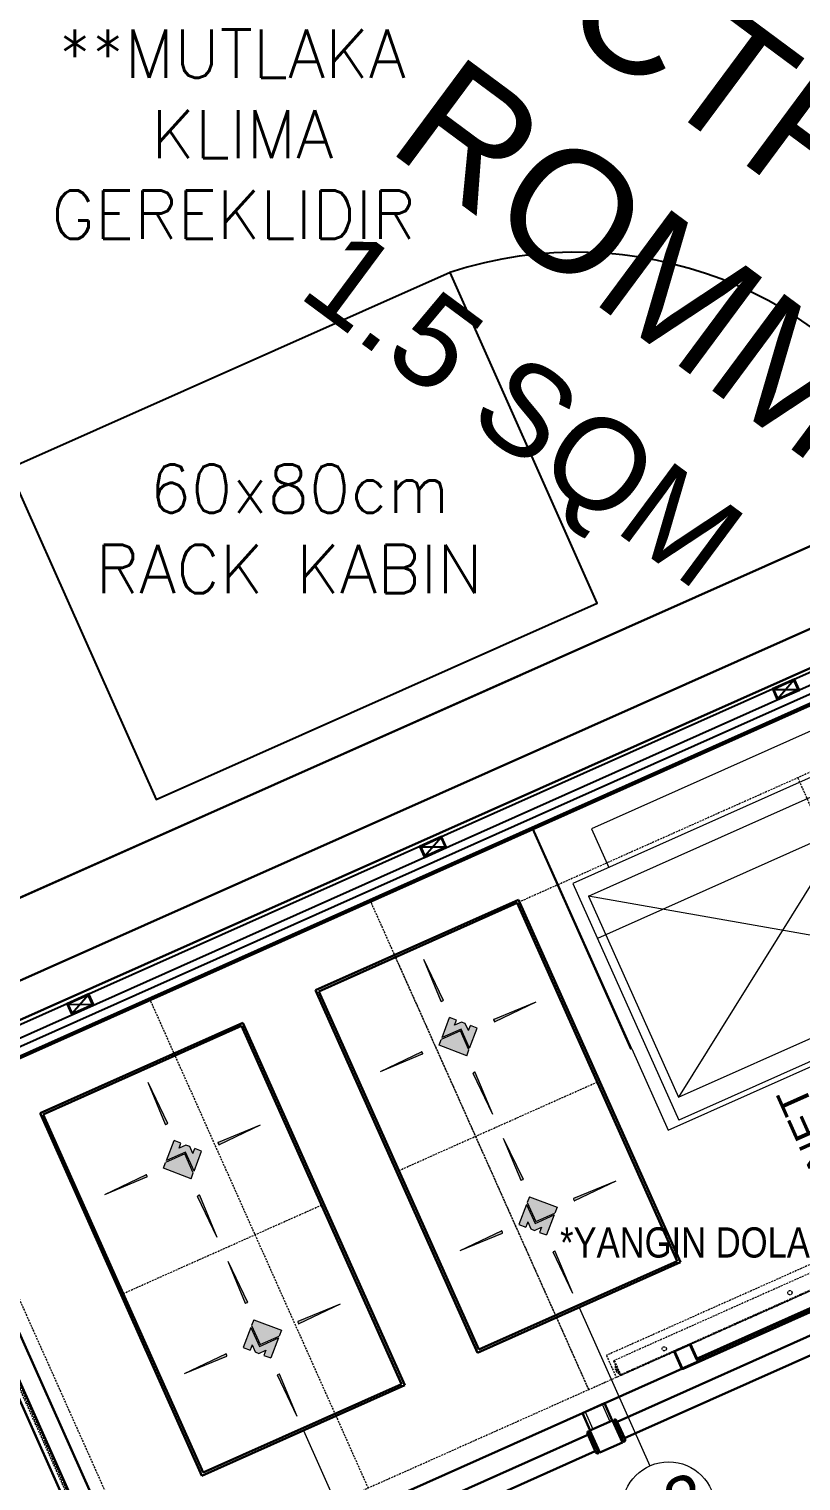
# Model space of a CAD drawing. Header units: millimetres. Extents: x 2562 to 7288, y 778 to 5635.
# Drawn here: x 5251.9 to 5379.8, y 2502.6 to 2743.3 of the extents above; entities that cross this region are included whole.
import ezdxf
from ezdxf.enums import TextEntityAlignment as Align

# ---------------------------------------------------------------- set-up
doc = ezdxf.new("R2010")
doc.units = ezdxf.units.MM
for name, pattern in [('DASHDOTX2', [2, 1, -0.5, 0, -0.5]), ('DOT', [6.35, 0, -6.35]), ('HIDDEN2', [4.7625, 3.175, -1.5875])]:
    doc.linetypes.add(name, pattern=pattern)
for name, color, linetype, lineweight in [('-DWG_ANA', 7, 'Continuous', 50), ('-DWG_DETAY1', 7, 'Continuous', 25), ('-DWG_DETAY4', 7, 'DOT', 18), ('DVL-C', 7, 'DASHDOTX2', 20), ('NO', 7, 'Continuous', 30), ('x-ref_base plan 1$0$SHG-WALL-HATCH', 252, 'Continuous', 5), ('x-ref_base plan 1$0$SHG-WALLS', 6, 'Continuous', 30)]:
    doc.layers.add(name, color=color, linetype=linetype, lineweight=lineweight)
for name, color, linetype in [('0-gnl-antet-yazi', 8, 'Continuous'), ('0-gnl-gor3', 252, 'Continuous'), ('0-gnl-knst-metal', 3, 'Continuous'), ('0-gnl-tarama', 252, 'Continuous'), ('1-gnl-metal', 141, 'Continuous'), ('2-tef-sabit', 251, 'Continuous'), ('3-dvr-alcıkarton', 11, 'Continuous'), ('BH-DO-NOTLAR', 12, 'Continuous'), ('SF', 7, 'Continuous')]:
    doc.layers.add(name, color=color, linetype=linetype)
doc.styles.add('geomim', font='ARIALN.TTF')
doc.styles.add('MARRONE', font='arial.ttf')
doc.styles.add('ROMANS', font='romans.shx', dxfattribs={"width": 0.8})
doc.styles.get("Standard").update_dxf_attribs({"font": 'arial.ttf'})

# ---------------------------------------------------------------- blocks, each defined once
blk = doc.blocks.new('20x40 kutu profil')
for points in [[(1, -2), (-1, -2), (-1, 2), (1, 2)], [(0.85, -1.85), (-0.85, -1.85), (-0.85, 1.85), (0.85, 1.85)]]:
    blk.add_lwpolyline(points, close=True)
at = {"color": 251}
for points in [[(-0.85, 1.85), (0.85, -1.85)], [(-0.85, -1.85), (0.85, 1.85)]]:
    blk.add_lwpolyline(points, dxfattribs=at)
blk = doc.blocks.new('boh')
at = {"layer": 'x-ref_base plan 1$0$SHG-WALL-HATCH'}
h = blk.add_hatch(color=256, dxfattribs=at)
h.paths.add_polyline_path([(-50117.15, -17732.22), (-50034.35, -17614.48), (-49883.52, -17720.55), (-49893.06, -17734.12), (-49885, -17739.86), (-49865.85, -17712.99), (-49871.15, -17709.21), (-49695.36, -17462.62), (-49695.36, -17422.82), (-49877.33, -17293.1), (-49877.4, -17293.2), (-50153.53, -17679.83), (-50163.3, -17672.85), (-50360.76, -17949.33), (-50360.76, -17949.33), (-50363.26, -17952.83), (-50339.88, -17969.33), (-50237.55, -17824.89), (-50124.79, -17905.11), (-50124.5, -17904.98), (-50124.66, -17905.21), (-50036.9, -17967.64), (-50036.37, -17967.42), (-50036.66, -17967.81), (-49884.51, -18076.05), (-49852.23, -18099.07), (-49778.23, -17995.28), (-49969.75, -17858.75), (-49949.44, -17830.25), (-49956.91, -17824.92), (-49966.34, -17838.32), (-49974.19, -17832.8), (-49976.15, -17831.42), (-49976.15, -17831.42), (-49984.66, -17825.44)])
h.paths.add_polyline_path([(-50067.71, -17574.93), (-49886.01, -17320.06), (-49715.83, -17441.38), (-49897.52, -17696.25)], flags=16)
h.paths.add_polyline_path([(-50020.42, -18330.56), (-49852.36, -18099.26), (-49878.93, -18080.08), (-49884.54, -18076.09), (-50014.3, -18258.48), (-50268.3, -18077.79), (-50304.33, -18128.45)])
h.paths.add_polyline_path([(-50095.22, -17156.18), (-50086.51, -17143.97), (-50103.44, -17131.9), (-50096.86, -17122.66), (-50133.27, -17122.66), (-50136.58, -17126.7)])
h.paths.add_polyline_path([(-50293.75, -17616.42), (-50287.24, -17621.06), (-49994.09, -17209.85), (-50005.09, -17202.02), (-50013.79, -17214.23), (-50009.31, -17217.42)])
h.paths.add_polyline_path([(-51718.65, -19644.21), (-51696.58, -19696.99), (-51676.22, -19688.48), (-51698.29, -19635.7)], flags=9)
h.paths.add_polyline_path([(-51407.22, -19513.01), (-51385.15, -19565.79), (-51364.79, -19557.27), (-51386.86, -19504.49)], flags=9)
h.paths.add_polyline_path([(-53133.33, -20478.85), (-53014.84, -20478.85), (-53014.84, -20434.71), (-53133.33, -20434.71)], flags=9)
h.paths.add_polyline_path([(-52168.23, -20183.94), (-52106.12, -20183.94), (-52106.12, -20161.87), (-52168.23, -20161.87)], flags=9)
h.paths.add_polyline_path([(-52271.69, -20922.88), (-52012.88, -20922.88), (-52012.88, -20878.74), (-52271.69, -20878.74)], flags=9)
h.paths.add_polyline_path([(-51847.35, -21114.15), (-51728.85, -21114.15), (-51728.85, -21070.01), (-51847.35, -21070.01)], flags=9)
h.paths.add_polyline_path([(-51017.62, -19075.08), (-50832.23, -19075.08), (-50832.23, -19030.94), (-51017.62, -19030.94)], flags=9)
h.paths.add_polyline_path([(-51195.04, -19269.3), (-51058.87, -19269.3), (-51058.87, -19225.17), (-51195.04, -19225.17)], flags=9)
h.paths.add_polyline_path([(-51372.27, -19292.33), (-51292.93, -19292.33), (-51292.93, -19248.19), (-51372.27, -19248.19)], flags=9)
h.paths.add_polyline_path([(-51262.74, -20921.58), (-51003.93, -20921.58), (-51003.93, -20877.45), (-51262.74, -20877.45)], flags=9)
h.paths.add_polyline_path([(-50758.06, -20409.89), (-50683.72, -20409.89), (-50683.72, -20387.82), (-50758.06, -20387.82)], flags=9)
h.paths.add_polyline_path([(-52080.43, -19680.92), (-52055.45, -19680.92), (-52055.45, -19658.85), (-52080.43, -19658.85)], flags=9)
h.paths.add_polyline_path([(-51721.04, -19787.97), (-51696.05, -19787.97), (-51696.05, -19765.91), (-51721.04, -19765.91)], flags=9)
h.paths.add_polyline_path([(-51714.06, -20458.99), (-51689.07, -20458.99), (-51689.07, -20436.92), (-51714.06, -20436.92)], flags=9)
h.paths.add_polyline_path([(-51873.54, -20765.64), (-51848.55, -20765.64), (-51848.55, -20743.57), (-51873.54, -20743.57)], flags=9)
h.paths.add_polyline_path([(-52920.93, -20205.77), (-52895.95, -20205.77), (-52895.95, -20183.7), (-52920.93, -20183.7)], flags=9)
h.paths.add_polyline_path([(-52696.25, -20247.36), (-52563.34, -20247.36), (-52563.34, -20169.49), (-52696.25, -20169.49)], flags=9)
h.paths.add_polyline_path([(-51144.46, -19471.95), (-50957.7, -19387.5), (-50975.89, -19347.29), (-51162.65, -19431.74)], flags=9)
h.paths.add_polyline_path([(-50873.39, -19299.53), (-50784.26, -19299.53), (-50784.26, -19221.66), (-50873.39, -19221.66)], flags=9)
h.paths.add_polyline_path([(-51438.98, -19970.77), (-51375.41, -19970.77), (-51375.41, -19926.63), (-51438.98, -19926.63)], flags=9)
h.paths.add_polyline_path([(-52119.84, -20097.97), (-51963.17, -20024.89), (-51981.82, -19984.89), (-52138.5, -20057.97)], flags=9)
h = blk.add_hatch(color=256, dxfattribs=at)
h.paths.add_polyline_path([(-50117.15, -17732.22), (-50034.35, -17614.48), (-49883.52, -17720.55), (-49893.06, -17734.12), (-49885, -17739.86), (-49865.85, -17712.99), (-49871.15, -17709.21), (-49695.36, -17462.62), (-49695.36, -17422.82), (-49877.33, -17293.1), (-49877.4, -17293.2), (-50153.53, -17679.83), (-50163.3, -17672.85), (-50360.76, -17949.33), (-50360.76, -17949.33), (-50363.26, -17952.83), (-50339.88, -17969.33), (-50237.55, -17824.89), (-50124.79, -17905.11), (-50124.5, -17904.98), (-50124.66, -17905.21), (-50036.9, -17967.64), (-50036.37, -17967.42), (-50036.66, -17967.81), (-49884.51, -18076.05), (-49852.23, -18099.07), (-49778.23, -17995.28), (-49969.75, -17858.75), (-49949.44, -17830.25), (-49956.91, -17824.92), (-49966.34, -17838.32), (-49974.19, -17832.8), (-49976.15, -17831.42), (-49976.15, -17831.42), (-49984.66, -17825.44)])
h.paths.add_polyline_path([(-50067.71, -17574.93), (-49886.01, -17320.06), (-49715.83, -17441.38), (-49897.52, -17696.25)], flags=16)
h.paths.add_polyline_path([(-50020.42, -18330.56), (-49852.36, -18099.26), (-49878.93, -18080.08), (-49884.54, -18076.09), (-50014.3, -18258.48), (-50268.3, -18077.79), (-50304.33, -18128.45)])
h.paths.add_polyline_path([(-50095.22, -17156.18), (-50086.51, -17143.97), (-50103.44, -17131.9), (-50096.86, -17122.66), (-50133.27, -17122.66), (-50136.58, -17126.7)])
h.paths.add_polyline_path([(-50293.75, -17616.42), (-50287.24, -17621.06), (-49994.09, -17209.85), (-50005.09, -17202.02), (-50013.79, -17214.23), (-50009.31, -17217.42)])
h.paths.add_polyline_path([(-51718.65, -19644.21), (-51696.58, -19696.99), (-51676.22, -19688.48), (-51698.29, -19635.7)], flags=9)
h.paths.add_polyline_path([(-51407.22, -19513.01), (-51385.15, -19565.79), (-51364.79, -19557.27), (-51386.86, -19504.49)], flags=9)
h.paths.add_polyline_path([(-53133.33, -20478.85), (-53014.84, -20478.85), (-53014.84, -20434.71), (-53133.33, -20434.71)], flags=9)
h.paths.add_polyline_path([(-52168.23, -20183.94), (-52106.12, -20183.94), (-52106.12, -20161.87), (-52168.23, -20161.87)], flags=9)
h.paths.add_polyline_path([(-52271.69, -20922.88), (-52012.88, -20922.88), (-52012.88, -20878.74), (-52271.69, -20878.74)], flags=9)
h.paths.add_polyline_path([(-51847.35, -21114.15), (-51728.85, -21114.15), (-51728.85, -21070.01), (-51847.35, -21070.01)], flags=9)
h.paths.add_polyline_path([(-51017.62, -19075.08), (-50832.23, -19075.08), (-50832.23, -19030.94), (-51017.62, -19030.94)], flags=9)
h.paths.add_polyline_path([(-51195.04, -19269.3), (-51058.87, -19269.3), (-51058.87, -19225.17), (-51195.04, -19225.17)], flags=9)
h.paths.add_polyline_path([(-51372.27, -19292.33), (-51292.93, -19292.33), (-51292.93, -19248.19), (-51372.27, -19248.19)], flags=9)
h.paths.add_polyline_path([(-51262.74, -20921.58), (-51003.93, -20921.58), (-51003.93, -20877.45), (-51262.74, -20877.45)], flags=9)
h.paths.add_polyline_path([(-50758.06, -20409.89), (-50683.72, -20409.89), (-50683.72, -20387.82), (-50758.06, -20387.82)], flags=9)
h.paths.add_polyline_path([(-52080.43, -19680.92), (-52055.45, -19680.92), (-52055.45, -19658.85), (-52080.43, -19658.85)], flags=9)
h.paths.add_polyline_path([(-51721.04, -19787.97), (-51696.05, -19787.97), (-51696.05, -19765.91), (-51721.04, -19765.91)], flags=9)
h.paths.add_polyline_path([(-51714.06, -20458.99), (-51689.07, -20458.99), (-51689.07, -20436.92), (-51714.06, -20436.92)], flags=9)
h.paths.add_polyline_path([(-51873.54, -20765.64), (-51848.55, -20765.64), (-51848.55, -20743.57), (-51873.54, -20743.57)], flags=9)
h.paths.add_polyline_path([(-52920.93, -20205.77), (-52895.95, -20205.77), (-52895.95, -20183.7), (-52920.93, -20183.7)], flags=9)
h.paths.add_polyline_path([(-52696.25, -20247.36), (-52563.34, -20247.36), (-52563.34, -20169.49), (-52696.25, -20169.49)], flags=9)
h.paths.add_polyline_path([(-51144.46, -19471.95), (-50957.7, -19387.5), (-50975.89, -19347.29), (-51162.65, -19431.74)], flags=9)
h.paths.add_polyline_path([(-50873.39, -19299.53), (-50784.26, -19299.53), (-50784.26, -19221.66), (-50873.39, -19221.66)], flags=9)
h.paths.add_polyline_path([(-51438.98, -19970.77), (-51375.41, -19970.77), (-51375.41, -19926.63), (-51438.98, -19926.63)], flags=9)
h.paths.add_polyline_path([(-52119.84, -20097.97), (-51963.17, -20024.89), (-51981.82, -19984.89), (-52138.5, -20057.97)], flags=9)
blk = doc.blocks.new('T_190')
at = {"layer": '-DWG_ANA', "color": 0}
blk.add_lwpolyline([(0, 0), (190, 0), (190, -70), (0, -70)], close=True, dxfattribs=at)
blk = doc.blocks.new('1fr-cgn3c')
at = {"layer": '-DWG_DETAY1', "color": 0}
for points in [[(46, -72), (46, -76), (2, -76), (2, -72)], [(94, -72), (94, -76), (50, -76), (50, -72)], [(142, -72), (142, -76), (98, -76), (98, -72)], [(188, -72), (188, -75), (146, -75), (146, -72)]]:
    blk.add_lwpolyline(points, close=True, dxfattribs=at)
at = {"layer": '-DWG_DETAY4', "color": 0}
for points in [[(2, -76), (2, -106), (46, -106), (46, -76)], [(50, -76), (50, -106), (94, -106), (94, -76)], [(98, -76), (98, -106), (142, -106), (142, -76)]]:
    blk.add_lwpolyline(points, dxfattribs=at)
at = {"layer": '-DWG_ANA', "color": 0}
blk.add_blockref('T_190', (0, 0), dxfattribs=at)
at = {"layer": 'NO', "linetype": 'Continuous', "style": 'ROMANS', "width": 0.8}
blk.add_attdef('NO', text='', height=10, dxfattribs=at).set_placement((170.2, -87), align=Align.MIDDLE)
blk = doc.blocks.new('FOH OPTION01')
at = {"layer": '0-gnl-tarama'}
h = blk.add_hatch(dxfattribs=at)
h.set_pattern_fill('DOTS', color=256, scale=3, angle=24.0015)
h.set_pattern_definition([(24.00153, (-794.98, -3518.197), (0.2381545, 5.319308), [0, -4.7625])])
edge = h.paths.add_edge_path()
edge.add_line((-66.78, -334.31), (-647.66, -592.95))
edge.add_line((-647.66, -592.95), (-760.54, -338.9))
edge.add_line((-760.54, -338.9), (-705.71, -314.54))
edge.add_line((-705.71, -314.54), (-617.2, -513.71))
edge.add_line((-617.2, -513.71), (-135.23, -299.11))
edge.add_line((-135.23, -299.11), (-122.53, -209.47))
edge.add_line((-122.53, -209.47), (-66.91, -334.37))
at = {"layer": 'DVL-C', "color": 0}
blk.add_lwpolyline([(-600.42, -267.67), (-207.87, -92.31), (-159.06, -201.94), (-551.61, -377.29)], close=True, dxfattribs=at)
at = {"layer": '0-gnl-gor3', "linetype": 'Continuous'}
ref = blk.add_blockref('1fr-cgn3c', (-205.64, -367.47), dxfattribs=dict(at, rotation=204.0015332880104))
ref.add_attrib('NO', 'A.17', dxfattribs={"layer": 'NO', "linetype": 'Continuous', "height": 10, "rotation": 24.0015, "style": 'ROMANS', "width": 0.8}).set_placement((-396.52, -357.23), align=Align.MIDDLE)
at = {"layer": '0-gnl-gor3', "linetype": 'Continuous', "style": 'ROMANS', "width": 0.8}
blk.add_attdef('A.19', text='', height=10, rotation=114.0015, dxfattribs=at).set_placement((-61.1, -232.3), align=Align.MIDDLE)
at = {"layer": 'NO', "linetype": 'Continuous', "style": 'ROMANS', "width": 0.8}
blk.add_attdef('A.12', text='', height=10, rotation=26.2891, dxfattribs=at).set_placement((-701.94, -360.8), align=Align.MIDDLE)
blk = doc.blocks.new('Logo Marrone', base_point=(55953.3, 176240.6))
at = {"linetype": 'Continuous', "lineweight": 0}
h = blk.add_hatch(color=0, dxfattribs=at)
edge = h.paths.add_edge_path()
edge.add_line((55994.2, 176253.9), (55996.2, 176178.4))
edge.add_arc((55995.7, 176178.4), 0.5, -90, 1.5074, ccw=False)
edge.add_line((55995.7, 176177.9), (55992.8, 176177.9))
edge.add_arc((55992.8, 176178.4), 0.5, 178.4926, 270, ccw=False)
edge.add_line((55992.3, 176178.4), (55994.2, 176253.9))
for points in [[(56004, 176122.7), (55969.4, 176122.7), (55994.4, 176147.7), (56003.1, 176139.1), (55996.8, 176132.8), (56009.4, 176132.8), (56014.1, 176128.1), (56014.1, 176115.4), (56020.4, 176121.7), (56029.1, 176113.1), (56004, 176088)], [(56001.7, 176120.3), (56001.7, 176085.7), (55994.4, 176078.4), (55959.7, 176113), (55967, 176120.3)], [(55986.8, 175780.8), (55986.8, 175815.5), (55994.1, 175822.8), (56028.8, 175788.1), (56021.5, 175780.8)], [(55984.5, 175778.5), (56019.1, 175778.5), (55994.1, 175753.4), (55985.4, 175762), (55991.7, 175768.4), (55979.1, 175768.4), (55974.4, 175773.1), (55974.4, 175785.7), (55968.1, 175779.4), (55959.4, 175788), (55984.5, 175813.1)]]:
    blk.add_hatch(color=0, dxfattribs=at).paths.add_polyline_path(points)
h = blk.add_hatch(color=0, dxfattribs=at)
edge = h.paths.add_edge_path()
edge.add_line((55853.4, 176113.1), (55928.9, 176115))
edge.add_arc((55928.9, 176114.5), 0.5, 0, 91.5074, ccw=False)
edge.add_line((55929.4, 176114.5), (55929.4, 176111.6))
edge.add_arc((55928.9, 176111.6), 0.5, 268.4926, 360, ccw=False)
edge.add_line((55928.9, 176111.1), (55853.4, 176113.1))
h = blk.add_hatch(color=0, dxfattribs=at)
edge = h.paths.add_edge_path()
edge.add_line((56135.4, 176113.1), (56059.9, 176111.1))
edge.add_arc((56059.9, 176111.6), 0.5, 180, 271.5074, ccw=False)
edge.add_line((56059.4, 176111.6), (56059.4, 176114.6))
edge.add_arc((56059.9, 176114.6), 0.5, 88.4926, 180, ccw=False)
edge.add_line((56059.9, 176115.1), (56135.4, 176113.1))
h = blk.add_hatch(color=0, dxfattribs=at)
edge = h.paths.add_edge_path()
edge.add_line((55994.2, 175971.9), (55992.2, 176047.4))
edge.add_arc((55992.7, 176047.4), 0.5, 90, 181.5074, ccw=False)
edge.add_line((55992.7, 176047.9), (55995.7, 176047.9))
edge.add_arc((55995.7, 176047.4), 0.5, -1.5074, 90, ccw=False)
edge.add_line((55996.2, 176047.4), (55994.2, 175971.9))
h = blk.add_hatch(color=0, dxfattribs=at)
edge = h.paths.add_edge_path()
edge.add_line((55994.2, 175929.2), (55996.2, 175853.7))
edge.add_arc((55995.7, 175853.7), 0.5, -90, 1.5074, ccw=False)
edge.add_line((55995.7, 175853.2), (55992.8, 175853.2))
edge.add_arc((55992.8, 175853.7), 0.5, 178.4926, 270, ccw=False)
edge.add_line((55992.3, 175853.7), (55994.2, 175929.2))
h = blk.add_hatch(color=0, dxfattribs=at)
edge = h.paths.add_edge_path()
edge.add_line((55853.1, 175788.1), (55928.6, 175790))
edge.add_arc((55928.6, 175789.5), 0.5, 0, 91.5074, ccw=False)
edge.add_line((55929.1, 175789.5), (55929.1, 175786.6))
edge.add_arc((55928.6, 175786.6), 0.5, 268.4926, 360, ccw=False)
edge.add_line((55928.6, 175786.1), (55853.1, 175788.1))
h = blk.add_hatch(color=0, dxfattribs=at)
edge = h.paths.add_edge_path()
edge.add_line((56135.1, 175788.1), (56059.6, 175786.1))
edge.add_arc((56059.6, 175786.6), 0.5, 180, 271.5074, ccw=False)
edge.add_line((56059.1, 175786.6), (56059.1, 175789.6))
edge.add_arc((56059.6, 175789.6), 0.5, 88.4926, 180, ccw=False)
edge.add_line((56059.6, 175790.1), (56135.1, 175788.1))
h = blk.add_hatch(color=0, dxfattribs=at)
edge = h.paths.add_edge_path()
edge.add_line((55994.2, 175647.3), (55992.3, 175722.7))
edge.add_arc((55992.8, 175722.8), 0.5, 90, 181.5074, ccw=False)
edge.add_line((55992.8, 175723.3), (55995.7, 175723.3))
edge.add_arc((55995.7, 175722.8), 0.5, -1.5074, 90, ccw=False)
edge.add_line((55996.2, 175722.7), (55994.2, 175647.3))
at = {"color": 0, "linetype": 'Continuous', "lineweight": 0}
for p, q in [((55994.2, 176253.9), (55992.3, 176178.4)), ((55994.2, 176253.9), (55996.2, 176178.4)), ((55992.8, 176177.9), (55995.7, 176177.9)), ((55969.4, 176122.7), (55994.4, 176147.7)), ((56003.1, 176139.1), (55994.4, 176147.7)), ((55996.8, 176132.8), (56003.1, 176139.1)), ((56009.4, 176132.8), (55996.8, 176132.8)), ((56014.1, 176128.1), (56009.4, 176132.8)), ((56014.1, 176115.4), (56014.1, 176128.1)), ((55853.4, 176113.1), (55928.9, 176115.1)), ((55853.4, 176113.1), (55928.9, 176111.1)), ((55929.4, 176111.6), (55929.4, 176114.6)), ((55959.7, 176113), (55967, 176120.3)), ((55994.4, 176078.4), (55959.7, 176113)), ((56001.7, 176120.3), (55967, 176120.3)), ((56004, 176122.7), (55969.4, 176122.7)), ((56001.7, 176085.7), (56001.7, 176120.3)), ((56004, 176088), (56004, 176122.7)), ((56004, 176088), (56029.1, 176113.1)), ((56014.1, 176115.4), (56020.4, 176121.7)), ((56029.1, 176113.1), (56020.4, 176121.7)), ((56059.4, 176114.6), (56059.4, 176111.6)), ((56135.4, 176113.1), (56059.9, 176115.1)), ((56135.4, 176113.1), (56059.9, 176111.1)), ((55994.4, 176078.4), (56001.7, 176085.7)), ((55994.2, 175971.9), (55992.3, 176047.4)), ((55995.7, 176047.9), (55992.8, 176047.9)), ((55994.2, 175971.9), (55996.2, 176047.4)), ((55994.2, 175929.2), (55992.3, 175853.7)), ((55994.2, 175929.2), (55996.2, 175853.7)), ((55992.8, 175853.2), (55995.7, 175853.2)), ((55994.1, 175822.7), (55986.8, 175815.5)), ((55986.8, 175815.5), (55986.8, 175780.8)), ((55994.1, 175822.7), (56028.8, 175788.1)), ((55853.1, 175788.1), (55928.6, 175790.1)), ((55929.1, 175786.6), (55929.1, 175789.6)), ((55984.5, 175813.1), (55959.4, 175788)), ((55984.5, 175813.1), (55984.5, 175778.5)), ((56059.1, 175789.6), (56059.1, 175786.6)), ((56135.1, 175788.1), (56059.6, 175790.1)), ((55853.1, 175788.1), (55928.6, 175786.1)), ((55959.4, 175788), (55968.1, 175779.4)), ((55974.4, 175785.7), (55968.1, 175779.4)), ((55974.4, 175785.7), (55974.4, 175773.1)), ((55974.4, 175773.1), (55979.1, 175768.4)), ((55979.1, 175768.4), (55991.7, 175768.4)), ((55984.5, 175778.5), (56019.1, 175778.5)), ((55991.7, 175768.4), (55985.4, 175762)), ((55986.8, 175780.8), (56021.5, 175780.8)), ((56019.1, 175778.5), (55994.1, 175753.4)), ((56028.8, 175788.1), (56021.5, 175780.8)), ((56135.1, 175788.1), (56059.6, 175786.1)), ((55985.4, 175762), (55994.1, 175753.4)), ((55994.2, 175647.2), (55992.3, 175722.7)), ((55995.7, 175723.2), (55992.8, 175723.2)), ((55994.2, 175647.2), (55996.2, 175722.7))]:
    blk.add_line(p, q, dxfattribs=at)
for centre, start, end in [((55992.8, 176178.4), 178.4926, 270), ((55995.7, 176178.4), 270, 1.5074), ((55928.9, 176114.6), 0, 91.5074), ((55928.9, 176111.6), 268.4926, 360), ((56059.9, 176114.6), 88.4926, 180), ((56059.9, 176111.6), 180, 271.5074), ((55992.8, 176047.4), 90, 181.5074), ((55995.7, 176047.4), 358.4926, 90), ((55992.8, 175853.7), 178.4926, 270), ((55995.7, 175853.7), 270, 1.5074), ((55928.6, 175789.6), 0, 91.5074), ((56059.6, 175789.6), 88.4926, 180), ((55928.6, 175786.6), 268.4926, 360), ((56059.6, 175786.6), 180, 271.5074), ((55992.8, 175722.7), 90, 181.5074), ((55995.7, 175722.7), 358.4926, 90)]:
    blk.add_arc(centre, 0.5, start, end, dxfattribs=at)
blk = doc.blocks.new('Logo Marrone1', base_point=(56453.3, 176240.6))
at = {"linetype": 'Continuous', "lineweight": 0}
h = blk.add_hatch(color=0, dxfattribs=at)
edge = h.paths.add_edge_path()
edge.add_line((56494.2, 176253.9), (56496.2, 176178.4))
edge.add_arc((56495.7, 176178.4), 0.5, -90, 1.5074, ccw=False)
edge.add_line((56495.7, 176177.9), (56492.8, 176177.9))
edge.add_arc((56492.8, 176178.4), 0.5, 178.4926, 270, ccw=False)
edge.add_line((56492.3, 176178.4), (56494.2, 176253.9))
for points in [[(56504, 176122.7), (56469.4, 176122.7), (56494.4, 176147.7), (56503.1, 176139.1), (56496.8, 176132.8), (56509.4, 176132.8), (56514.1, 176128.1), (56514.1, 176115.4), (56520.4, 176121.7), (56529.1, 176113.1), (56504, 176088)], [(56501.7, 176120.3), (56501.7, 176085.7), (56494.4, 176078.4), (56459.7, 176113), (56467, 176120.3)], [(56486.8, 175780.8), (56486.8, 175815.5), (56494.1, 175822.8), (56528.8, 175788.1), (56521.5, 175780.8)], [(56484.5, 175778.5), (56519.1, 175778.5), (56494.1, 175753.4), (56485.4, 175762), (56491.7, 175768.4), (56479.1, 175768.4), (56474.4, 175773.1), (56474.4, 175785.7), (56468.1, 175779.4), (56459.4, 175788), (56484.5, 175813.1)]]:
    blk.add_hatch(color=0, dxfattribs=at).paths.add_polyline_path(points)
h = blk.add_hatch(color=0, dxfattribs=at)
edge = h.paths.add_edge_path()
edge.add_line((56353.4, 176113.1), (56428.9, 176115))
edge.add_arc((56428.9, 176114.5), 0.5, 0, 91.5074, ccw=False)
edge.add_line((56429.4, 176114.5), (56429.4, 176111.6))
edge.add_arc((56428.9, 176111.6), 0.5, 268.4926, 360, ccw=False)
edge.add_line((56428.9, 176111.1), (56353.4, 176113.1))
h = blk.add_hatch(color=0, dxfattribs=at)
edge = h.paths.add_edge_path()
edge.add_line((56635.4, 176113.1), (56559.9, 176111.1))
edge.add_arc((56559.9, 176111.6), 0.5, 180, 271.5074, ccw=False)
edge.add_line((56559.4, 176111.6), (56559.4, 176114.6))
edge.add_arc((56559.9, 176114.6), 0.5, 88.4926, 180, ccw=False)
edge.add_line((56559.9, 176115.1), (56635.4, 176113.1))
h = blk.add_hatch(color=0, dxfattribs=at)
edge = h.paths.add_edge_path()
edge.add_line((56494.2, 175971.9), (56492.2, 176047.4))
edge.add_arc((56492.7, 176047.4), 0.5, 90, 181.5074, ccw=False)
edge.add_line((56492.7, 176047.9), (56495.7, 176047.9))
edge.add_arc((56495.7, 176047.4), 0.5, -1.5074, 90, ccw=False)
edge.add_line((56496.2, 176047.4), (56494.2, 175971.9))
h = blk.add_hatch(color=0, dxfattribs=at)
edge = h.paths.add_edge_path()
edge.add_line((56494.2, 175929.2), (56496.2, 175853.7))
edge.add_arc((56495.7, 175853.7), 0.5, -90, 1.5074, ccw=False)
edge.add_line((56495.7, 175853.2), (56492.8, 175853.2))
edge.add_arc((56492.8, 175853.7), 0.5, 178.4926, 270, ccw=False)
edge.add_line((56492.3, 175853.7), (56494.2, 175929.2))
h = blk.add_hatch(color=0, dxfattribs=at)
edge = h.paths.add_edge_path()
edge.add_line((56353.1, 175788.1), (56428.6, 175790))
edge.add_arc((56428.6, 175789.5), 0.5, 0, 91.5074, ccw=False)
edge.add_line((56429.1, 175789.5), (56429.1, 175786.6))
edge.add_arc((56428.6, 175786.6), 0.5, 268.4926, 360, ccw=False)
edge.add_line((56428.6, 175786.1), (56353.1, 175788.1))
h = blk.add_hatch(color=0, dxfattribs=at)
edge = h.paths.add_edge_path()
edge.add_line((56635.1, 175788.1), (56559.6, 175786.1))
edge.add_arc((56559.6, 175786.6), 0.5, 180, 271.5074, ccw=False)
edge.add_line((56559.1, 175786.6), (56559.1, 175789.6))
edge.add_arc((56559.6, 175789.6), 0.5, 88.4926, 180, ccw=False)
edge.add_line((56559.6, 175790.1), (56635.1, 175788.1))
h = blk.add_hatch(color=0, dxfattribs=at)
edge = h.paths.add_edge_path()
edge.add_line((56494.2, 175647.3), (56492.3, 175722.7))
edge.add_arc((56492.8, 175722.8), 0.5, 90, 181.5074, ccw=False)
edge.add_line((56492.8, 175723.3), (56495.7, 175723.3))
edge.add_arc((56495.7, 175722.8), 0.5, -1.5074, 90, ccw=False)
edge.add_line((56496.2, 175722.7), (56494.2, 175647.3))
at = {"color": 0, "linetype": 'Continuous', "lineweight": 0}
for p, q in [((56494.2, 176253.9), (56492.3, 176178.4)), ((56494.2, 176253.9), (56496.2, 176178.4)), ((56492.8, 176177.9), (56495.7, 176177.9)), ((56469.4, 176122.7), (56494.4, 176147.7)), ((56503.1, 176139.1), (56494.4, 176147.7)), ((56496.8, 176132.8), (56503.1, 176139.1)), ((56509.4, 176132.8), (56496.8, 176132.8)), ((56514.1, 176128.1), (56509.4, 176132.8)), ((56514.1, 176115.4), (56514.1, 176128.1)), ((56353.4, 176113.1), (56428.9, 176115.1)), ((56353.4, 176113.1), (56428.9, 176111.1)), ((56429.4, 176111.6), (56429.4, 176114.6)), ((56459.7, 176113), (56467, 176120.3)), ((56494.4, 176078.4), (56459.7, 176113)), ((56501.7, 176120.3), (56467, 176120.3)), ((56504, 176122.7), (56469.4, 176122.7)), ((56501.7, 176085.7), (56501.7, 176120.3)), ((56504, 176088), (56504, 176122.7)), ((56504, 176088), (56529.1, 176113.1)), ((56514.1, 176115.4), (56520.4, 176121.7)), ((56529.1, 176113.1), (56520.4, 176121.7)), ((56559.4, 176114.6), (56559.4, 176111.6)), ((56635.4, 176113.1), (56559.9, 176115.1)), ((56635.4, 176113.1), (56559.9, 176111.1)), ((56494.4, 176078.4), (56501.7, 176085.7)), ((56494.2, 175971.9), (56492.3, 176047.4)), ((56495.7, 176047.9), (56492.8, 176047.9)), ((56494.2, 175971.9), (56496.2, 176047.4)), ((56494.2, 175929.2), (56492.3, 175853.7)), ((56494.2, 175929.2), (56496.2, 175853.7)), ((56492.8, 175853.2), (56495.7, 175853.2)), ((56494.1, 175822.7), (56486.8, 175815.5)), ((56486.8, 175815.5), (56486.8, 175780.8)), ((56494.1, 175822.7), (56528.8, 175788.1)), ((56353.1, 175788.1), (56428.6, 175790.1)), ((56429.1, 175786.6), (56429.1, 175789.6)), ((56484.5, 175813.1), (56459.4, 175788)), ((56484.5, 175813.1), (56484.5, 175778.5)), ((56559.1, 175789.6), (56559.1, 175786.6)), ((56635.1, 175788.1), (56559.6, 175790.1)), ((56353.1, 175788.1), (56428.6, 175786.1)), ((56459.4, 175788), (56468.1, 175779.4)), ((56474.4, 175785.7), (56468.1, 175779.4)), ((56474.4, 175785.7), (56474.4, 175773.1)), ((56474.4, 175773.1), (56479.1, 175768.4)), ((56479.1, 175768.4), (56491.7, 175768.4)), ((56484.5, 175778.5), (56519.1, 175778.5)), ((56491.7, 175768.4), (56485.4, 175762)), ((56486.8, 175780.8), (56521.5, 175780.8)), ((56519.1, 175778.5), (56494.1, 175753.4)), ((56528.8, 175788.1), (56521.5, 175780.8)), ((56635.1, 175788.1), (56559.6, 175786.1)), ((56485.4, 175762), (56494.1, 175753.4)), ((56494.2, 175647.2), (56492.3, 175722.7)), ((56495.7, 175723.2), (56492.8, 175723.2)), ((56494.2, 175647.2), (56496.2, 175722.7))]:
    blk.add_line(p, q, dxfattribs=at)
for centre, start, end in [((56492.8, 176178.4), 178.4926, 270), ((56495.7, 176178.4), 270, 1.5074), ((56428.9, 176114.6), 0, 91.5074), ((56428.9, 176111.6), 268.4926, 360), ((56559.9, 176114.6), 88.4926, 180), ((56559.9, 176111.6), 180, 271.5074), ((56492.8, 176047.4), 90, 181.5074), ((56495.7, 176047.4), 358.4926, 90), ((56492.8, 175853.7), 178.4926, 270), ((56495.7, 175853.7), 270, 1.5074), ((56428.6, 175789.6), 0, 91.5074), ((56559.6, 175789.6), 88.4926, 180), ((56428.6, 175786.6), 268.4926, 360), ((56559.6, 175786.6), 180, 271.5074), ((56492.8, 175722.7), 90, 181.5074), ((56495.7, 175722.7), 358.4926, 90)]:
    blk.add_arc(centre, 0.5, start, end, dxfattribs=at)
blk = doc.blocks.new('MANIGLIA1', base_point=(56823.2, 175474.6))
at = {"color": 0, "linetype": 'Continuous', "lineweight": 30}
for p, q in [((56608.2, 175490.6), (56638.2, 175490.6)), ((56608.2, 175460.6), (56608.2, 175490.6)), ((56638.2, 175467.6), (56638.2, 175490.6)), ((57008.2, 175467.6), (57008.2, 175490.6)), ((57008.2, 175490.6), (57038.2, 175490.6)), ((57031.5, 175482.8), (57015, 175482.8)), ((57015, 175482.8), (57015, 175479.3)), ((57015, 175479.3), (57023.2, 175471.1)), ((57023.2, 175470), (57015, 175478.2)), ((57015, 175478.2), (57015, 175466.3)), ((57023.2, 175471.1), (57031.5, 175479.3)), ((57031.5, 175478.2), (57023.2, 175470)), ((57031.5, 175479.3), (57031.5, 175482.8)), ((57031.5, 175466.3), (57031.5, 175478.2)), ((57038.2, 175460.6), (57038.2, 175490.6)), ((56610.2, 175458.6), (57036.2, 175458.6)), ((56641.2, 175464.6), (57005.2, 175464.6)), ((57015, 175466.3), (57019.1, 175466.3)), ((57019.1, 175469.3), (57022.1, 175466.3)), ((57019.1, 175466.3), (57019.1, 175469.3)), ((57022.1, 175466.3), (57024.4, 175466.3)), ((57024.4, 175466.3), (57027.4, 175469.3)), ((57027.4, 175469.3), (57027.4, 175466.3)), ((57027.4, 175466.3), (57031.5, 175466.3))]:
    blk.add_line(p, q, dxfattribs=at)
at = {"color": 0, "linetype": 'Continuous', "lineweight": 0}
for p, q in [((56610.2, 175458.6), (56610.2, 175490.6)), ((56636.2, 175462.6), (56636.2, 175490.6)), ((57010.2, 175462.6), (57010.2, 175490.6)), ((57036.2, 175458.6), (57036.2, 175490.6)), ((56608.2, 175460.6), (57038.2, 175460.6)), ((56638.2, 175467.6), (56636.2, 175462.6)), ((56641.2, 175464.6), (56636.2, 175462.6)), ((56636.2, 175462.6), (57010.2, 175462.6)), ((57005.2, 175464.6), (57010.2, 175462.6)), ((57008.2, 175467.6), (57010.2, 175462.6))]:
    blk.add_line(p, q, dxfattribs=at)
at = {"color": 0, "linetype": 'Continuous', "lineweight": 30}
for centre, radius, start, end in [((56610.2, 175460.6), 2, 180, 270), ((56641.2, 175467.6), 3, 180, 270), ((57005.2, 175467.6), 3, 270, 0), ((57036.2, 175460.6), 2, 270, 360)]:
    blk.add_arc(centre, radius, start, end, dxfattribs=at)
blk = doc.blocks.new('bonnet-nihai')
at = {"layer": '0-gnl-gor3', "linetype": 'Continuous', "lineweight": 30}
for p, q in [((54498.2, 176379.6), (58398.2, 176379.6)), ((58398.2, 176376.6), (54498.2, 176376.6)), ((55630.2, 175621.6), (55630.2, 176285.6)), ((55810.2, 176279.6), (56178.2, 176279.6)), ((55810.2, 175621.6), (55810.2, 176279.6)), ((55814.2, 176275.6), (55814.2, 175625.6)), ((56174.2, 176275.6), (55814.2, 176275.6)), ((56174.2, 175625.6), (56174.2, 176275.6)), ((56178.2, 176279.6), (56178.2, 175621.6)), ((56310.2, 176279.6), (56678.2, 176279.6)), ((56310.2, 175621.6), (56310.2, 176279.6)), ((56314.2, 176275.6), (56314.2, 175625.6)), ((56674.2, 176275.6), (56314.2, 176275.6)), ((56674.2, 175625.6), (56674.2, 176275.6)), ((56678.2, 176279.6), (56678.2, 175621.6)), ((55598.2, 176257.6), (55598.2, 175649.6)), ((55585.7, 175694.6), (55585.7, 176162.6)), ((56178.2, 175621.6), (55810.2, 175621.6)), ((55814.2, 175625.6), (56174.2, 175625.6)), ((56678.2, 175621.6), (56310.2, 175621.6)), ((56314.2, 175625.6), (56674.2, 175625.6)), ((54498.2, 175459.6), (58398.2, 175459.6)), ((56428.2, 175459.6), (56428.2, 175428.1)), ((56468.2, 175459.6), (56428.2, 175459.6)), ((56468.2, 175459.6), (56468.2, 175428.1)), ((56421.7, 175423.1), (55587.2, 175423.1)), ((56421.7, 175425.1), (56421.7, 175391.1)), ((56425.7, 175428.1), (56424.7, 175428.1)), ((56425.7, 175428.1), (56425.7, 175388.1)), ((56427.7, 175428.1), (56427.7, 175388.1)), ((56468.7, 175428.1), (56427.7, 175428.1)), ((56468.7, 175428.1), (56468.7, 175388.1)), ((56470.7, 175428.1), (56470.7, 175388.1)), ((56471.7, 175428.1), (56470.7, 175428.1)), ((56474.7, 175425.1), (56474.7, 175391.1)), ((57309.2, 175423.1), (56474.7, 175423.1)), ((56421.7, 175393.1), (55587.2, 175393.1)), ((56425.7, 175388.1), (56424.7, 175388.1)), ((56468.7, 175388.1), (56427.7, 175388.1)), ((56471.7, 175388.1), (56470.7, 175388.1)), ((57309.2, 175393.1), (56474.7, 175393.1))]:
    blk.add_line(p, q, dxfattribs=at)
at = {"layer": '0-gnl-gor3', "linetype": 'HIDDEN2', "lineweight": 0}
for p, q in [((55653.2, 176375.6), (55653.2, 175490.6)), ((56053.2, 176379.6), (56053.2, 175490.6)), ((56453.2, 176379.6), (56453.2, 175490.6)), ((56453.2, 176275.6), (56453.2, 175490.6)), ((57303.2, 176275.6), (56453.2, 176275.6)), ((57183.2, 175490.6), (57183.2, 176275.6)), ((55593.2, 176252.6), (55593.2, 175654.6)), ((55595.2, 176254.6), (55595.2, 175652.6)), ((55814.2, 175950.6), (56174.2, 175950.6)), ((56314.2, 175950.6), (56674.2, 175950.6)), ((56503.2, 175530.6), (56503.2, 175490.6)), ((57143.2, 175530.6), (56503.2, 175530.6)), ((56509, 175502.4), (56507.3, 175502.4)), ((56507.3, 175500.7), (56509, 175500.7)), ((56509, 175500.7), (56509, 175502.4)), ((56509.7, 175494.6), (56509.7, 175508.6)), ((56510.2, 175508.6), (56509.7, 175508.6)), ((56510.2, 175517.6), (56510.2, 175493.1)), ((56511.7, 175517.6), (56510.2, 175517.6)), ((56510.2, 175505.1), (56511.7, 175505.1)), ((56510.2, 175504.6), (56511.7, 175504.6)), ((56511.7, 175517.6), (56511.7, 175493.1)), ((57136.2, 175517.6), (56511.7, 175517.6)), ((58303.2, 175490.6), (54593.2, 175490.6)), ((57303.2, 175490.6), (56453.2, 175490.6)), ((56510.2, 175494.6), (56509.7, 175494.6)), ((56510.2, 175498.6), (56511.7, 175498.6)), ((56510.2, 175498.1), (56511.7, 175498.1)), ((56512.7, 175492.1), (57133.7, 175492.1)), ((56512.7, 175490.6), (57133.7, 175490.6))]:
    blk.add_line(p, q, dxfattribs=at)
at = {"layer": '0-gnl-gor3', "linetype": 'Continuous', "lineweight": 0}
for p, q in [((56746.7, 176379.6), (56778.7, 176379.6)), ((56746.7, 176377.6), (56746.7, 176379.6)), ((57366.7, 176377.6), (56746.7, 176377.6)), ((56746.7, 176377.6), (56746.7, 175977.6)), ((56778.7, 176377.6), (56746.7, 176377.6)), ((56748.7, 175977.6), (56748.7, 176377.6)), ((56778.7, 176379.6), (56778.7, 176377.6)), ((56836.7, 176337.6), (56836.7, 176267.6)), ((57276.7, 176337.6), (56836.7, 176337.6)), ((56771.7, 176267.6), (56771.7, 175837.6)), ((57341.7, 176267.6), (56771.7, 176267.6)), ((56786.7, 176237.6), (56786.7, 175872.6)), ((56786.7, 176237.6), (57326.7, 176237.6)), ((57326.7, 175872.6), (56786.7, 176237.6)), ((57326.7, 176237.6), (56786.7, 175872.6)), ((57341.7, 176167.6), (56771.7, 176167.6)), ((56748.7, 175977.6), (56746.7, 175977.6)), ((56748.7, 175977.6), (56748.7, 175829.6)), ((56786.7, 175872.6), (57326.7, 175872.6)), ((57341.7, 175837.6), (56771.7, 175837.6)), ((56748.7, 175829.6), (57364.7, 175829.6)), ((55994.2, 175621.6), (55994.2, 175334.2)), ((56494.2, 175621.6), (56494.2, 175334.2)), ((56432.8, 175459.6), (56432.8, 175428.1)), ((56463.6, 175459.6), (56463.6, 175428.1)), ((56424.7, 175428.1), (56424.7, 175388.1)), ((56471.7, 175428.1), (56471.7, 175388.1))]:
    blk.add_line(p, q, dxfattribs=at)
at = {"layer": '0-gnl-gor3', "linetype": 'HIDDEN2', "lineweight": 0}
for centre in [(56595.2, 175501.6), (56823.2, 175501.6)]:
    blk.add_circle(centre, 3.5, dxfattribs=at)
at = {"layer": '0-gnl-gor3', "linetype": 'Continuous', "lineweight": 0}
blk.add_circle((56494.2, 175257.2), 77, dxfattribs=at)
at = {"layer": '0-gnl-gor3', "linetype": 'HIDDEN2', "lineweight": 0}
for centre, radius, start, end in [((56518.2, 175501.6), 11, 140.3123, 175.5526), ((56518.2, 175501.6), 11, 184.4474, 219.6877), ((56512.7, 175493.1), 2.5, 180, 270), ((56512.7, 175493.1), 1, 180, 270)]:
    blk.add_arc(centre, radius, start, end, dxfattribs=at)
at = {"layer": '0-gnl-gor3', "linetype": 'Continuous', "lineweight": 30}
for centre, radius, start, end in [((56424.7, 175425.1), 3, 90, 180), ((56426.7, 175428.1), 1, 180, 360), ((56469.7, 175428.1), 1, 180, 360), ((56471.7, 175425.1), 3, 360, 90), ((56424.7, 175391.1), 3, 180, 270), ((56426.7, 175388.1), 1, 360, 180), ((56469.7, 175388.1), 1, 360, 180), ((56471.7, 175391.1), 3, 270, 360)]:
    blk.add_arc(centre, radius, start, end, dxfattribs=at)
at = {"layer": '0-gnl-gor3', "linetype": 'Continuous', "lineweight": 0}
for name, p in [('Logo Marrone', (55953.3, 176240.6)), ('Logo Marrone1', (56453.3, 176240.6))]:
    blk.add_blockref(name, p, dxfattribs=at)
at = {"layer": '0-gnl-gor3', "linetype": 'Continuous', "lineweight": 30}
blk.add_blockref('MANIGLIA1', (56823.2, 175474.6), dxfattribs=at)
at = {"layer": '0-gnl-gor3', "linetype": 'Continuous', "lineweight": 0, "style": 'MARRONE'}
for s, height, rotation, p in [('BAYONET', 50, 90, (56985, 175643.2)), ('03', 80, 360, (56495.1, 175218.8))]:
    blk.add_text(s, height=height, rotation=rotation, dxfattribs=at).set_placement(p, align=Align.CENTER)

msp = doc.modelspace()

# ---------------------------------------------------------------- hatches: boundary and pattern name
at = {"layer": 'x-ref_base plan 1$0$SHG-WALL-HATCH'}
h = msp.add_hatch(color=256, dxfattribs=at)
h.paths.add_polyline_path([(6369.35, 4214.03), (6452.15, 4331.78), (6602.99, 4225.7), (6593.45, 4212.13), (6601.5, 4206.39), (6620.66, 4233.26), (6615.36, 4237.04), (6791.15, 4483.64), (6791.15, 4523.43), (6609.18, 4653.16), (6609.11, 4653.05), (6332.98, 4266.43), (6323.21, 4273.4), (6125.75, 3996.92), (6125.75, 3996.92), (6123.25, 3993.42), (6146.63, 3976.92), (6248.95, 4121.36), (6361.71, 4041.14), (6362.01, 4041.27), (6361.85, 4041.05), (6449.61, 3978.61), (6450.13, 3978.84), (6449.85, 3978.44), (6601.99, 3870.21), (6634.28, 3847.18), (6708.27, 3950.97), (6516.75, 4087.51), (6537.07, 4116.01), (6529.6, 4121.33), (6520.17, 4107.93), (6512.32, 4113.45), (6510.36, 4114.83), (6510.36, 4114.83), (6501.85, 4120.82)])
h.paths.add_polyline_path([(6418.8, 4371.33), (6600.49, 4626.19), (6770.68, 4504.87), (6588.98, 4250)], flags=16)
h.paths.add_polyline_path([(6466.09, 3615.69), (6634.14, 3846.99), (6607.58, 3866.18), (6601.96, 3870.17), (6472.21, 3687.77), (6218.21, 3868.46), (6182.17, 3817.81)])
h.paths.add_polyline_path([(6391.29, 4790.07), (6399.99, 4802.28), (6383.07, 4814.35), (6389.65, 4823.59), (6353.24, 4823.59), (6349.93, 4819.55)])
h.paths.add_polyline_path([(6192.76, 4329.83), (6199.27, 4325.19), (6492.42, 4736.4), (6481.42, 4744.23), (6472.71, 4732.02), (6477.19, 4728.83)])
h.paths.add_polyline_path([(4767.86, 2302.04), (4789.93, 2249.26), (4810.29, 2257.77), (4788.22, 2310.55)], flags=9)
h.paths.add_polyline_path([(5079.29, 2433.25), (5101.36, 2380.47), (5121.72, 2388.98), (5099.65, 2441.76)], flags=9)
h.paths.add_polyline_path([(3353.17, 1467.41), (3471.67, 1467.41), (3471.67, 1511.54), (3353.17, 1511.54)], flags=9)
h.paths.add_polyline_path([(4318.28, 1762.31), (4380.38, 1762.31), (4380.38, 1784.38), (4318.28, 1784.38)], flags=9)
h.paths.add_polyline_path([(4214.82, 1023.37), (4473.63, 1023.37), (4473.63, 1067.51), (4214.82, 1067.51)], flags=9)
h.paths.add_polyline_path([(4639.16, 832.11), (4757.65, 832.11), (4757.65, 876.24), (4639.16, 876.24)], flags=9)
h.paths.add_polyline_path([(5468.89, 2871.18), (5654.28, 2871.18), (5654.28, 2915.31), (5468.89, 2915.31)], flags=9)
h.paths.add_polyline_path([(5291.47, 2676.95), (5427.64, 2676.95), (5427.64, 2721.09), (5291.47, 2721.09)], flags=9)
h.paths.add_polyline_path([(5114.24, 2653.92), (5193.58, 2653.92), (5193.58, 2698.06), (5114.24, 2698.06)], flags=9)
h.paths.add_polyline_path([(5223.77, 1024.67), (5482.58, 1024.67), (5482.58, 1068.81), (5223.77, 1068.81)], flags=9)
h.paths.add_polyline_path([(5728.45, 1536.37), (5802.79, 1536.37), (5802.79, 1558.44), (5728.45, 1558.44)], flags=9)
h.paths.add_polyline_path([(4406.07, 2265.33), (4431.06, 2265.33), (4431.06, 2287.4), (4406.07, 2287.4)], flags=9)
h.paths.add_polyline_path([(4765.47, 2158.28), (4790.46, 2158.28), (4790.46, 2180.35), (4765.47, 2180.35)], flags=9)
h.paths.add_polyline_path([(4772.45, 1487.26), (4797.43, 1487.26), (4797.43, 1509.33), (4772.45, 1509.33)], flags=9)
h.paths.add_polyline_path([(4612.97, 1180.61), (4637.96, 1180.61), (4637.96, 1202.68), (4612.97, 1202.68)], flags=9)
h.paths.add_polyline_path([(3565.57, 1740.49), (3590.56, 1740.49), (3590.56, 1762.56), (3565.57, 1762.56)], flags=9)
h.paths.add_polyline_path([(3790.26, 1698.89), (3923.16, 1698.89), (3923.16, 1776.76), (3790.26, 1776.76)], flags=9)
h.paths.add_polyline_path([(5342.04, 2474.3), (5528.81, 2558.75), (5510.62, 2598.97), (5323.86, 2514.52)], flags=9)
h.paths.add_polyline_path([(5613.11, 2646.73), (5702.24, 2646.73), (5702.24, 2724.59), (5613.11, 2724.59)], flags=9)
h.paths.add_polyline_path([(5047.53, 1975.49), (5111.1, 1975.49), (5111.1, 2019.62), (5047.53, 2019.62)], flags=9)
h.paths.add_polyline_path([(4366.67, 1848.28), (4523.34, 1921.36), (4504.68, 1961.36), (4348.01, 1888.28)], flags=9)

# ---------------------------------------------------------------- linework, layer by layer
at = {"ltscale": 3}
msp.add_line((5136.7, 2527.47), (5489.2, 2684.85), dxfattribs=at)
at = {"layer": '1-gnl-metal', "ltscale": 3}
msp.add_lwpolyline([(5105.06, 2508.07), (5510.79, 2689.25), (5510.18, 2690.6)], dxfattribs=at)
at = {"layer": '3-dvr-alcıkarton'}
for p, q in [((5109.21, 2511.57), (5490.55, 2681.84)), ((5133.87, 2524), (5490.02, 2683.03))]:
    msp.add_line(p, q, dxfattribs=at)
at = {"layer": 'SF', "color": 0, "ltscale": 3}
msp.add_lwpolyline([(5248.58, 2670.39), (5272.99, 2615.58), (5346.07, 2648.11), (5321.67, 2702.93)], close=True, dxfattribs=at)
msp.add_arc((5342.55, 2638.95), 67.3, 29.9216, 108.0784, dxfattribs=at)
at = {"layer": 'x-ref_base plan 1$0$SHG-WALLS'}
for p, q in [((4733.04, 2355.21), (5581.52, 2732.99)), ((4735.47, 2349.76), (5583.17, 2727.19)), ((5180.92, 2568.33), (5441.34, 2684.28)), ((5185.49, 2570.37), (5333.34, 2636.19))]:
    msp.add_line(p, q, dxfattribs=at)

# ---------------------------------------------------------------- block references
at = {"layer": '0-gnl-knst-metal', "xscale": -1, "rotation": 114.2802405824848}
for p in [(5377.3, 2633.79), (5318.86, 2607.7), (5260.42, 2581.6)]:
    msp.add_blockref('20x40 kutu profil', p, dxfattribs=at)
at = {"layer": '2-tef-sabit', "color": 12}
msp.add_blockref('FOH OPTION01', (5712.12, 2778.54), dxfattribs=at)
at = {"layer": '2-tef-sabit', "xscale": 0.1, "yscale": 0.1, "zscale": 0.1, "rotation": 24.061000732677}
msp.add_blockref('bonnet-nihai', (7344.74, -15808.18), dxfattribs=at)
at = {"layer": 'BH-DO-NOTLAR'}
msp.add_blockref('boh', (56486.51, 21946.25), dxfattribs=at)

# ---------------------------------------------------------------- texts
at = {"insert": (5386.69, 2544.64), "char_height": 5, "width": 324.6941, "attachment_point": 3, "style": 'geomim'}
msp.add_mtext('{\\C7;*YANGIN DOLABI}', dxfattribs=at)
at = {"layer": '0-gnl-antet-yazi', "insert": (5115.67, 2934.66), "char_height": 20, "width": 649.3881, "attachment_point": 1, "rotation": 323.4438}
msp.add_mtext('\\pi240.1238;ELECTRICAL\\P\\pi282.62039;ROMM\\P\\pi285.28581;{\\H0.75x;1.5 SQM}', dxfattribs=at)
at = {"layer": 'SF', "color": 0, "char_height": 8, "attachment_point": 1}
for s, insert in [('\\pi8.99238;{\\Fromans|c162;\\C2;**MUTLAKA \\P\\pi24.42095;KLIMA \\P\\pi7.84952;GEREKLIDIR}', (5247.78, 2743.17)), ('\\pi14.13524;{\\Fromans|c162;60x80cm\\P\\pi5.18286;RACK KABIN}', (5257.78, 2671.08))]:
    msp.add_mtext_dynamic_manual_height_columns(s, width=80.461, gutter_width=12.5, heights=[0], dxfattribs=dict(at, insert=insert))

doc.saveas('drawing.dxf')
